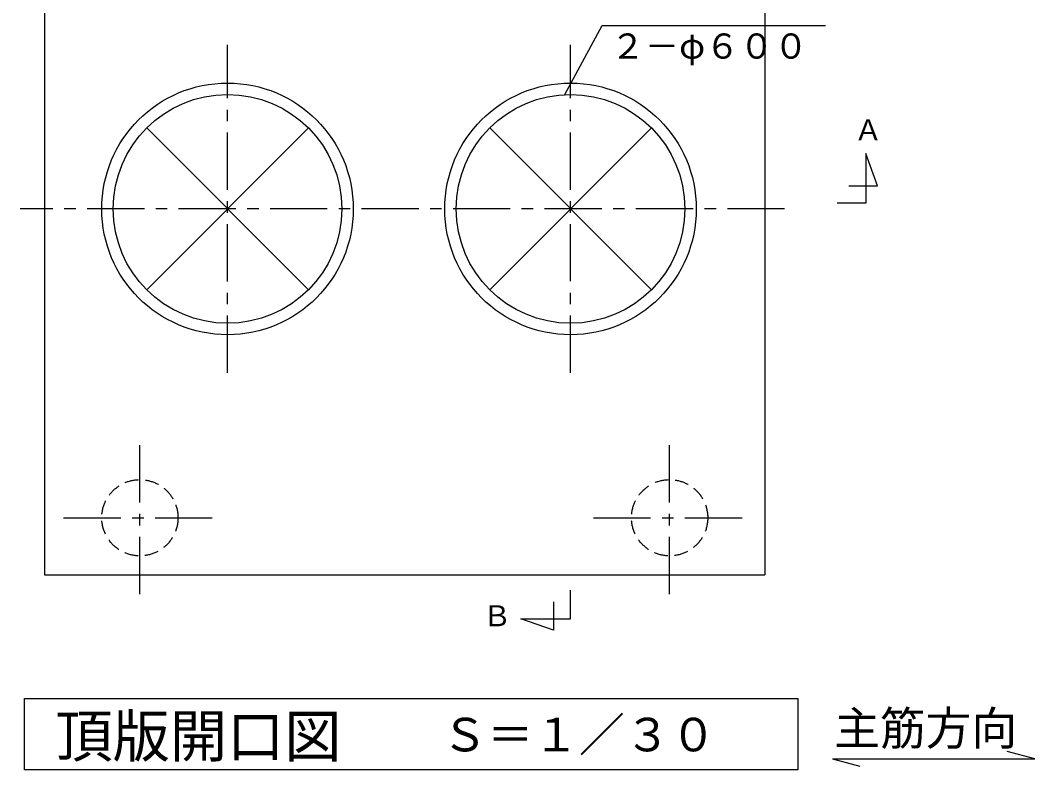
# Model space of a CAD drawing. Units: millimetres, scale not verified. Extents: x -8093 to 8093, y -5792 to 5792.
# Drawn here: x -6465 to -3804, y 2617 to 4582 of the extents above; entities that cross this region are included whole.
import ezdxf
from ezdxf.enums import TextEntityAlignment as Align

# ---------------------------------------------------------------- set-up
doc = ezdxf.new("R2010")
doc.units = ezdxf.units.MM
doc.header["$LTSCALE"] = 30
doc.linetypes.add('CHAIN1', pattern=[8, 5, -1, 1, -1])
doc.linetypes.add('DASHED1', pattern=[1.8, 1.2, -0.6])
doc.layers.add('0-1_00クル-フ-0躯体', color=3, linetype='Continuous', lineweight=25)
doc.layers.add('0-2_00クル-フ-1機器', color=2, linetype='Continuous', lineweight=25)
doc.styles.add('ＭＳ ゴシック', font='')
doc.styles.get('ＭＳ ゴシック').set_extended_font_data('MS Gothic')

msp = doc.modelspace()

# ---------------------------------------------------------------- linework, layer by layer
at = {"layer": '0-1_00クル-フ-0躯体', "color": 2}
for p, q in [((-5036.65, 4387.23), (-4938.6, 4567.86)), ((-4938.6, 4567.86), (-4352.42, 4567.86))]:
    msp.add_line(p, q, dxfattribs=at)
at = {"layer": '0-1_00クル-フ-0躯体'}
msp.add_line((-4334.65, 2645.18), (-4262.21, 2625.77), dxfattribs=at)
for points in [[(-4246.64, 4232.23), (-4246.64, 4102.23), (-4321.64, 4102.23)], [(-4291.64, 4147.23), (-4216.64, 4147.23), (-4246.64, 4232.23)], [(-5151.72, 3012.22), (-5021.72, 3012.22), (-5021.72, 3087.22)], [(-5066.72, 3057.22), (-5066.72, 2982.22), (-5151.72, 3012.22)], [(-4334.65, 2645.18), (-3803.7, 2645.18), (-3876.15, 2664.59)]]:
    msp.add_lwpolyline(points, dxfattribs=at)
msp.add_lwpolyline([(-4425.03, 2802.92), (-4425.03, 2616.62), (-6454.36, 2616.62), (-6454.36, 2802.92)], close=True, dxfattribs=at)
at = {"layer": '0-2_00クル-フ-1機器'}
for p, q in [((-4511.64, 5047.23), (-4511.64, 3127.23)), ((-6133.78, 4299.36), (-5709.51, 3875.09)), ((-6133.78, 3875.09), (-5709.51, 4299.36)), ((-5233.78, 4299.36), (-4809.51, 3875.09)), ((-5233.78, 3875.09), (-4809.51, 4299.36))]:
    msp.add_line(p, q, dxfattribs=at)
at = {"layer": '0-2_00クル-フ-1機器', "linetype": 'CHAIN1'}
for p, q in [((-5921.64, 3657.22), (-5921.64, 4517.23)), ((-5021.65, 3657.23), (-5021.65, 4517.23)), ((-4459.88, 4087.23), (-6465.43, 4087.23)), ((-6151.64, 3077.22), (-6151.64, 3477.22)), ((-4761.64, 3077.22), (-4761.64, 3477.22)), ((-6351.64, 3277.23), (-5951.64, 3277.23)), ((-4961.64, 3277.23), (-4561.64, 3277.23))]:
    msp.add_line(p, q, dxfattribs=at)
at = {"layer": '0-2_00クル-フ-1機器'}
msp.add_lwpolyline([(-6401.64, 5047.23), (-6401.64, 3127.23), (-4511.64, 3127.23)], dxfattribs=at)
for centre, radius in [((-5921.64, 4087.22), 330), ((-5021.65, 4087.22), 330), ((-5921.64, 4087.22), 300), ((-5021.65, 4087.22), 300)]:
    msp.add_circle(centre, radius, dxfattribs=at)
at = {"layer": '0-2_00クル-フ-1機器', "linetype": 'DASHED1'}
for centre in [(-6151.64, 3277.23), (-4761.64, 3277.23)]:
    msp.add_circle(centre, 100, dxfattribs=at)

# ---------------------------------------------------------------- texts
at = {"layer": '0-1_00クル-フ-0躯体', "color": 4, "style": 'ＭＳ ゴシック'}
for s, height, p in [('２－φ６００', 65.98, (-4916.62, 4461.4)), ('Ａ', 54.99, (-4278.11, 4250.34)), ('Ｂ', 54.99, (-5252.07, 2976.21)), ('頂版開口図', 110, (-6373.11, 2616.65)), ('主筋方向', 87.98, (-4329.87, 2654.85)), ('Ｓ＝１／３０', 87.98, (-5359.56, 2638.32))]:
    msp.add_text(s, height=height, dxfattribs=at).set_placement(p, align=Align.BOTTOM_LEFT)

doc.saveas('drawing.dxf')
